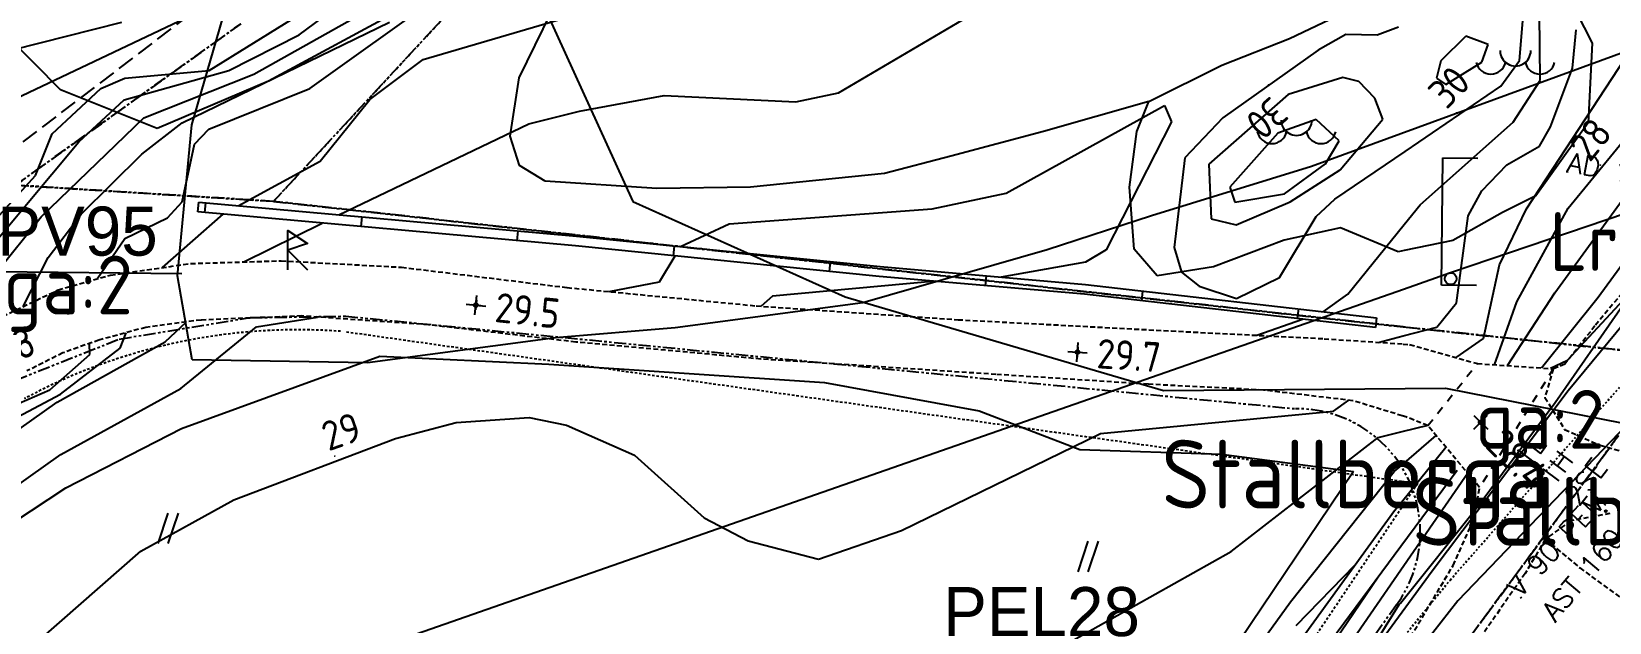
# Model space of a CAD drawing. Header units: metres. Extents: x 139929 to 142176, y 6401995 to 6404420.
# Drawn here: x 140581.7 to 140662.1, y 6402306.3 to 6402336.5 of the extents above; entities that cross this region are included whole.
import ezdxf
from ezdxf.enums import TextEntityAlignment as Align

# ---------------------------------------------------------------- set-up
doc = ezdxf.new("R2010")
doc.units = ezdxf.units.M
doc.header["$LTSCALE"] = 0.5
for name, pattern in [('DASHED', [0.75, 0.5, -0.25]), ('DASHED2', [0.375, 0.25, -0.125]), ('DGN Style 3', [2.464518, 1.76037, -0.704148]), ('HIDDEN2', [0.1875, 0.125, -0.0625]), ('PHANTOM', [2.5, 1.25, -0.25, 0.25, -0.25, 0.25, -0.25]), ('Underjord-Strand', [1.6, 0.8, -0.8])]:
    doc.linetypes.add(name, pattern=pattern)
doc.layers.get('0').update_dxf_attribs({"color": 1})
for name, color, linetype, lineweight in [('FAS_HAKPARENTES', 250, 'Continuous', 18), ('PRI_LED_LUFTLED_ELNÄT', 249, 'Continuous', 18), ('PRI_VATTEN_DIKE', 170, 'Continuous', 18), ('PRI_VÄG_BROFÄSTE', 51, 'Underjord-Strand', 25)]:
    doc.layers.add(name, color=color, linetype=linetype, lineweight=lineweight)
for name, color, linetype in [('M-BEF-DIKE', 4, 'Dike5'), ('M-BEF-EL', 4, 'ELLEDNING'), ('M-BEF-EL-LUFT', 4, 'ELLEDNING'), ('M-BEF-EL-TEXT', 1, 'Continuous'), ('M-BEF-FORNFYND', 4, 'Continuous'), ('M-BEF-MARKLINJE', 4, 'Continuous'), ('M-BEF-MUR', 4, 'Continuous'), ('M-BEF-NIVÅ', 4, 'Continuous'), ('M-BEF-NIVÅKURVA-PRIMÄR-0.5M', 12, 'Continuous'), ('M-BEF-NIVÅKURVA-PRIMÄR-1.0M', 12, 'Continuous'), ('M-BEF-STOLPAR', 4, 'Continuous'), ('M-BEF-TELE', 4, 'TELELEDNING'), ('M-BEF-TELE-INFO', 4, 'Continuous'), ('M-BEF-TELE-TEXT', 1, 'Continuous'), ('M-BEF-VA-S', 4, 'Continuous'), ('M-BEF-VA-TEXT', 1, 'Continuous'), ('M-BEF-VA-V', 4, 'HIDDEN2'), ('M-BEF-VÄGKANT', 1, 'DASHED'), ('M-GATUNAMN', 3, 'Continuous'), ('M-GR-FASTIGHETSGRÄNS', 3, 'PHANTOM'), ('M-GR-RÄTTIGHETSGRÄNS', 3, 'DASHED')]:
    doc.layers.add(name, color=color, linetype=linetype)
doc.styles.add('ISO', font='iso.shx', dxfattribs={"height": 2.5})
doc.styles.add('ROMANS', font='romans')
doc.styles.get("Standard").update_dxf_attribs({"font": 'simplex8.shx'})
doc.styles.add('Style-font38', font='font38.shx')
doc.linetypes.add('Dike5', pattern='A,1.5,["|",Standard,S=0.5,R=75,X=0,Y=0],1e-06,["|",Standard,S=0.5,R=105,X=0,Y=0],-0.75', length=2.250001)
doc.linetypes.add('ELLEDNING', pattern='A,3,-0.5,["E",Standard,S=0.5,R=0,X=0,Y=-0.25],-0.5', length=4)
doc.linetypes.add('TELELEDNING', pattern='A,3,-0.5,["T",Standard,S=0.5,R=0,X=0,Y=-0.25],-0.5', length=4)

# ---------------------------------------------------------------- blocks, each defined once
blk = doc.blocks.new('osynlig cirkel')
blk.add_circle((0, 0), 0.005)
blk = doc.blocks.new('OSYNLIG')
blk.add_blockref('osynlig cirkel', (0, 0))
blk = doc.blocks.new('PRI_P_FORNL')
blk.add_polyline3d([(-0.166667, -0.5, 0), (-0.166667, 1.5, 0), (0.833333, 0.833334, 0), (-0.166667, 0.5, 0), (0.833333, -0.5, 0)])
blk = doc.blocks.new('PRI_L_STAM')
blk.add_circle((0, 0), 0.3)
blk = doc.blocks.new('PRI_M_BERG')
for centre, radius, start, end in [((0, 0.867), 0.784, 179.99999, 0.00001), ((-1.252, 0.43), 0.765, 192.29023, 347.70977), ((1.252, 0.43), 0.765, 192.29023, 347.70977)]:
    blk.add_arc(centre, radius, start, end)
blk = doc.blocks.new('PRI_M_ÅKER')
for points in [[(0.259, 1.556, 0), (-0.259, 0, 0)], [(0.778, 1.556, 0), (0.259, 0, 0)]]:
    blk.add_polyline3d(points)
blk = doc.blocks.new('PRI_NIVÅ_HÖJDPUNKT_ISM')
at = {"color": 7}
for p, q in [((-0.25, 0), (0.25, 0)), ((0, 0.25), (0, -0.25))]:
    blk.add_line(p, q, dxfattribs=at)
blk = doc.blocks.new('PRI_V_POLLARE')
blk.add_circle((0, 0), 0.2)
blk = doc.blocks.new('SPWDEF')
at = {"color": 0, "linetype": 'Continuous'}
for p, q in [((-1, 0), (1, 0)), ((0, -1), (0, 1))]:
    blk.add_line(p, q, dxfattribs=at)
blk.add_circle((0, 0), 0.2)
blk = doc.blocks.new('PRI_NIVÅ_HÖJDPKT')
at = {"color": 0, "linetype": 'Continuous', "lineweight": -3}
blk.add_circle((183, 184), 0.0005, dxfattribs=at)

msp = doc.modelspace()

# ---------------------------------------------------------------- linework, layer by layer
at = {"layer": 'FAS_HAKPARENTES', "color": 1, "linetype": 'Continuous', "lineweight": -3}
for p, q in [((140653.576, 6402323.545), (140653.643, 6402330.045)), ((140653.643, 6402330.045), (140655.443, 6402330.026)), ((140655.376, 6402323.527), (140653.576, 6402323.545))]:
    msp.add_line(p, q, dxfattribs=at)
at = {"layer": 'FAS_HAKPARENTES', "lineweight": -3}
for p, q in [((140653.576, 6402323.545), (140653.643, 6402330.045)), ((140653.643, 6402330.045), (140655.443, 6402330.026)), ((140655.376, 6402323.527), (140653.576, 6402323.545))]:
    msp.add_line(p, q, dxfattribs=at)
at = {"layer": 'M-BEF-DIKE'}
for p, q in [((140659.358, 6402323.145), (140667.514, 6402334.396)), ((140669.036, 6402333.19), (140661.571, 6402322.905)), ((140656.952, 6402319.436), (140659.358, 6402323.145)), ((140661.571, 6402322.905), (140658.687, 6402319.314)), ((140651.539, 6402312.473), (140653.803, 6402315.28)), ((140654.38, 6402314.083), (140651.516, 6402310.217)), ((140643.465, 6402301.419), (140651.192, 6402312.043)), ((140651.192, 6402312.043), (140651.539, 6402312.473)), ((140651.192, 6402312.043), (140651.539, 6402312.473)), ((140651.516, 6402310.217), (140647.216, 6402304.414))]:
    msp.add_line(p, q, dxfattribs=at)
at = {"layer": 'M-BEF-EL', "flags": 128}
msp.add_lwpolyline([(140634.277, 6402282.538), (140633.936, 6402283.537), (140634.604, 6402283.251), (140636.782, 6402286.153), (140643.188, 6402295.437), (140647.64, 6402301.478), (140653.108, 6402308.96), (140660.051, 6402318.17), (140663.716, 6402322.601), (140665.935, 6402325.196), (140669.656, 6402329.092)], dxfattribs=at)
at = {"layer": 'M-BEF-EL-LUFT', "lineweight": -3}
for p, q in [((140654.1, 6402324.2), (140746.743, 6402355.662)), ((140651.651, 6402323.345), (140654.1, 6402324.2)), ((140547.044, 6402286.822), (140651.651, 6402323.345))]:
    msp.add_line(p, q, dxfattribs=at)
at = {"layer": 'M-BEF-MARKLINJE', "lineweight": -3, "ltscale": 0.8}
for p, q in [((140606.279, 6402341.107), (140612.324, 6402327.805)), ((140612.324, 6402327.805), (140623.162, 6402322.942)), ((140623.162, 6402322.942), (140639.402, 6402318.167)), ((140639.402, 6402318.167), (140653.791, 6402318.294)), ((140653.791, 6402318.294), (140666.722, 6402315.745))]:
    msp.add_line(p, q, dxfattribs=at)
at = {"layer": 'M-BEF-MARKLINJE'}
for p, q in [((140589.843, 6402331.728), (140591.779, 6402338.41)), ((140606.534, 6402334.125, 30.04), (140608.769, 6402338.681, 30.537)), ((140659.722, 6402338.919, 28.9), (140661.262, 6402335.881, 28.63)), ((140600.803, 6402337.751, 30.981), (140593.748, 6402333.944, 31.208)), ((140670.369, 6402338.154), (140646.957, 6402329.594)), ((140645.823, 6402336.131, 29.767), (140648.58, 6402337.433, 29.653)), ((140583.133, 6402333.51, 32.999), (140580.461, 6402336.215, 33.809)), ((140642.379, 6402334.77, 29.739), (140645.823, 6402336.131, 29.767)), ((140661.262, 6402335.881, 28.63), (140661.063, 6402331.825, 28.474)), ((140638.657, 6402332.907, 29.668), (140642.379, 6402334.77, 29.739)), ((140593.748, 6402333.944, 31.208), (140588.067, 6402331.536, 31.976)), ((140606.078, 6402331.145, 29.955), (140606.534, 6402334.125, 30.04)), ((140588.067, 6402331.536, 31.976), (140583.133, 6402333.51, 32.999)), ((140638.657, 6402332.907, 29.668), (140633.286, 6402331.375, 29.656)), ((140638.034, 6402331.386, 29.653), (140638.657, 6402332.907, 29.668)), ((140589.107, 6402324.013), (140589.843, 6402331.728)), ((140606.545, 6402329.645, 29.855), (140606.078, 6402331.145, 29.955)), ((140633.286, 6402331.375, 29.656), (140628.562, 6402330.129, 29.656)), ((140637.663, 6402328.545, 29.497), (140638.034, 6402331.386, 29.653)), ((140661.063, 6402331.825, 28.474), (140658.396, 6402328.105, 28.559)), ((140607.866, 6402328.856, 29.685), (140606.545, 6402329.645, 29.855)), ((140628.562, 6402330.129, 29.656), (140625.167, 6402329.238, 29.585)), ((140646.957, 6402329.594), (140638.783, 6402327.083)), ((140613.563, 6402328.476, 29.543), (140607.866, 6402328.856, 29.685)), ((140625.167, 6402329.238, 29.585), (140618.343, 6402328.549, 29.5)), ((140618.343, 6402328.549, 29.5), (140613.563, 6402328.476, 29.543)), ((140637.909, 6402325.37, 29.426), (140637.663, 6402328.545, 29.497)), ((140658.396, 6402328.105, 28.559), (140656.697, 6402327.249, 28.644)), ((140638.783, 6402327.083), (140633.465, 6402325.336)), ((140656.697, 6402327.249, 28.644), (140654.169, 6402325.819, 28.886)), ((140648.429, 6402326.468, 29.582), (140645.549, 6402325.845, 29.838)), ((140651.368, 6402325.245, 29.142), (140648.429, 6402326.468, 29.582)), ((140645.549, 6402325.845, 29.838), (140641.945, 6402324.484, 29.881)), ((140654.169, 6402325.819, 28.886), (140651.671, 6402325.307, 29.114)), ((140633.465, 6402325.336), (140624.068, 6402322.64)), ((140639.08, 6402324.022, 29.653), (140637.909, 6402325.37, 29.426)), ((140651.671, 6402325.307, 29.114), (140651.368, 6402325.245, 29.142)), ((140589.852, 6402319.73), (140589.107, 6402324.013)), ((140641.945, 6402324.484, 29.881), (140639.08, 6402324.022, 29.653)), ((140624.068, 6402322.64), (140614.488, 6402321.37)), ((140608.379, 6402320.856), (140598.798, 6402319.586)), ((140614.488, 6402321.37), (140608.379, 6402320.856)), ((140589.317, 6402316.236, 29.412), (140599.433, 6402319.917, 29.531)), ((140599.433, 6402319.917, 29.531), (140608.051, 6402319.517, 29.395)), ((140598.798, 6402319.586), (140589.852, 6402319.73)), ((140608.051, 6402319.517, 29.395), (140622.113, 6402318.568, 29.537)), ((140622.113, 6402318.568, 29.537), (140629.996, 6402317.127, 29.446)), ((140629.996, 6402317.127, 29.446), (140635.129, 6402315.153, 29.179)), ((140583.417, 6402313.195, 29.486), (140589.317, 6402316.236, 29.412)), ((140635.129, 6402315.153, 29.179), (140642.359, 6402314.916, 28.934)), ((140642.359, 6402314.916, 28.934), (140649.09, 6402314.038, 28.514)), ((140649.09, 6402314.038, 28.514), (140641.887, 6402303.336, 28.167)), ((140576.207, 6402308.456, 29.645), (140583.417, 6402313.195, 29.486))]:
    msp.add_line(p, q, dxfattribs=at)
at = {"layer": 'M-BEF-MARKLINJE', "lineweight": -3}
for p, q in [((140606.534, 6402334.125), (140608.769, 6402338.681)), ((140659.722, 6402338.919), (140661.262, 6402335.881)), ((140600.803, 6402337.751), (140593.748, 6402333.944)), ((140645.823, 6402336.131), (140648.58, 6402337.433)), ((140583.133, 6402333.51), (140580.461, 6402336.215)), ((140642.379, 6402334.77), (140645.823, 6402336.131)), ((140661.262, 6402335.881), (140661.063, 6402331.825)), ((140638.657, 6402332.907), (140642.379, 6402334.77)), ((140593.748, 6402333.944), (140588.067, 6402331.536)), ((140606.078, 6402331.145), (140606.534, 6402334.125)), ((140588.067, 6402331.536), (140583.133, 6402333.51)), ((140638.657, 6402332.907), (140633.286, 6402331.375)), ((140638.034, 6402331.386), (140638.657, 6402332.907)), ((140606.545, 6402329.645), (140606.078, 6402331.145)), ((140633.286, 6402331.375), (140628.562, 6402330.129)), ((140637.663, 6402328.545), (140638.034, 6402331.386)), ((140661.063, 6402331.825), (140658.396, 6402328.105)), ((140607.866, 6402328.856), (140606.545, 6402329.645)), ((140628.562, 6402330.129), (140625.167, 6402329.238)), ((140613.563, 6402328.476), (140607.866, 6402328.856)), ((140625.167, 6402329.238), (140618.343, 6402328.549)), ((140618.343, 6402328.549), (140613.563, 6402328.476)), ((140637.909, 6402325.37), (140637.663, 6402328.545)), ((140658.396, 6402328.105), (140656.697, 6402327.249)), ((140656.697, 6402327.249), (140654.169, 6402325.819)), ((140648.429, 6402326.468), (140645.549, 6402325.845)), ((140651.368, 6402325.245), (140648.429, 6402326.468)), ((140645.549, 6402325.845), (140641.945, 6402324.484)), ((140654.169, 6402325.819), (140651.671, 6402325.307)), ((140639.08, 6402324.022), (140637.909, 6402325.37)), ((140651.671, 6402325.307), (140651.368, 6402325.245)), ((140641.945, 6402324.484), (140639.08, 6402324.022)), ((140589.317, 6402316.236), (140599.433, 6402319.917)), ((140599.433, 6402319.917), (140608.051, 6402319.517)), ((140608.051, 6402319.517), (140622.113, 6402318.568)), ((140622.113, 6402318.568), (140629.996, 6402317.127)), ((140629.996, 6402317.127), (140635.129, 6402315.153)), ((140583.417, 6402313.195), (140589.317, 6402316.236)), ((140635.129, 6402315.153), (140642.359, 6402314.916)), ((140642.359, 6402314.916), (140649.09, 6402314.038)), ((140649.09, 6402314.038), (140641.887, 6402303.336)), ((140576.207, 6402308.456), (140583.417, 6402313.195))]:
    msp.add_line(p, q, dxfattribs=at)
at = {"layer": 'M-BEF-MUR'}
for p, q in [((140590.15, 6402327.275), (140590.195, 6402327.773)), ((140609.408, 6402325.542), (140590.15, 6402327.275)), ((140590.195, 6402327.773), (140609.455, 6402326.04)), ((140590.504, 6402327.243), (140590.548, 6402327.741)), ((140598.471, 6402326.527), (140598.517, 6402327.024)), ((140606.44, 6402325.81), (140606.485, 6402326.307)), ((140624.9, 6402323.989), (140609.408, 6402325.542)), ((140609.455, 6402326.04), (140624.946, 6402324.486)), ((140614.403, 6402325.042), (140614.452, 6402325.538)), ((140622.363, 6402324.243), (140622.413, 6402324.74)), ((140635.374, 6402323.082), (140624.9, 6402323.989)), ((140624.946, 6402324.486), (140635.424, 6402323.58)), ((140630.33, 6402323.519), (140630.373, 6402324.017)), ((140650.214, 6402321.379), (140635.374, 6402323.082)), ((140635.424, 6402323.58), (140650.271, 6402321.875)), ((140638.292, 6402322.747), (140638.349, 6402323.244)), ((140646.24, 6402321.834), (140646.297, 6402322.331)), ((140650.271, 6402321.875), (140650.214, 6402321.379))]:
    msp.add_line(p, q, dxfattribs=at)
at = {"layer": 'M-BEF-MUR', "lineweight": -3}
for p, q in [((140590.15, 6402327.275), (140590.195, 6402327.773)), ((140609.408, 6402325.542), (140590.15, 6402327.275)), ((140590.195, 6402327.773), (140609.455, 6402326.04)), ((140590.504, 6402327.243), (140590.548, 6402327.741)), ((140598.471, 6402326.527), (140598.517, 6402327.024)), ((140606.44, 6402325.81), (140606.485, 6402326.307)), ((140624.9, 6402323.989), (140609.408, 6402325.542)), ((140609.455, 6402326.04), (140624.946, 6402324.486)), ((140614.403, 6402325.042), (140614.452, 6402325.538)), ((140622.363, 6402324.243), (140622.413, 6402324.74)), ((140635.374, 6402323.082), (140624.9, 6402323.989)), ((140624.946, 6402324.486), (140635.424, 6402323.58)), ((140630.33, 6402323.519), (140630.373, 6402324.017)), ((140650.214, 6402321.379), (140635.374, 6402323.082)), ((140635.424, 6402323.58), (140650.271, 6402321.875)), ((140638.292, 6402322.747), (140638.349, 6402323.244)), ((140646.24, 6402321.834), (140646.297, 6402322.331)), ((140650.271, 6402321.875), (140650.214, 6402321.379))]:
    msp.add_line(p, q, dxfattribs=at)
at = {"layer": 'M-BEF-NIVÅKURVA-PRIMÄR-0.5M', "linetype": 'Continuous', "lineweight": -3}
for p, q in [((140578.625, 6402332.016, 33.5), (140593.758, 6402339.195, 33.5)), ((140595.316, 6402336.319, 32.5), (140598.614, 6402338.763, 32.5)), ((140657.911, 6402327.433, 28.5), (140665.171, 6402338.51, 28.5)), ((140601.636, 6402335.05, 30.5), (140611.501, 6402337.949, 30.5)), ((140589.351, 6402331.821, 31.5), (140599.914, 6402336.965, 31.5)), ((140658.613, 6402333.977, 29.5), (140658.576, 6402337.399, 29.5)), ((140591.719, 6402334.497, 32.5), (140595.316, 6402336.319, 32.5)), ((140654.83, 6402336.239, 30.5), (140653.542, 6402334.983, 30.5)), ((140655.961, 6402335.821, 30.5), (140654.83, 6402336.239, 30.5)), ((140655.647, 6402334.913, 30.5), (140655.961, 6402335.821, 30.5)), ((140586.389, 6402332.991, 32.5), (140591.719, 6402334.497, 32.5)), ((140598.919, 6402333.012, 30.5), (140601.636, 6402335.05, 30.5)), ((140653.542, 6402334.983, 30.5), (140653.335, 6402334.105, 30.5)), ((140653.798, 6402333.771, 30.5), (140655.647, 6402334.913, 30.5)), ((140648.556, 6402334.139, 30.5), (140645.762, 6402333.262, 30.5)), ((140649.361, 6402333.926, 30.5), (140648.556, 6402334.139, 30.5)), ((140650.185, 6402333.074, 30.5), (140649.361, 6402333.926, 30.5)), ((140653.335, 6402334.105, 30.5), (140653.798, 6402333.771, 30.5)), ((140657.244, 6402331.861, 29.5), (140658.613, 6402333.977, 29.5)), ((140584.079, 6402330.859, 32.5), (140586.389, 6402332.991, 32.5)), ((140596.387, 6402329.862, 30.5), (140598.919, 6402333.012, 30.5)), ((140631.377, 6402328.235, 29.5), (140639.452, 6402332.716, 29.5)), ((140639.452, 6402332.716, 29.5), (140639.817, 6402331.877, 29.5)), ((140645.762, 6402333.262, 30.5), (140641.722, 6402329.721, 30.5)), ((140650.587, 6402332.005, 30.5), (140650.185, 6402333.074, 30.5)), ((140648.411, 6402329.42, 30.5), (140650.587, 6402332.005, 30.5)), ((140587.287, 6402330.228, 31.5), (140589.351, 6402331.821, 31.5)), ((140639.817, 6402331.877, 29.5), (140636.478, 6402325.342, 29.5)), ((140652.498, 6402327.641, 29.5), (140657.244, 6402331.861, 29.5)), ((140577.495, 6402322.985, 32.5), (140584.079, 6402330.859, 32.5)), ((140584.188, 6402327.165, 31.5), (140587.287, 6402330.228, 31.5)), ((140592.193, 6402327.593, 30.5), (140596.387, 6402329.862, 30.5)), ((140641.722, 6402329.721, 30.5), (140641.831, 6402326.927, 30.5)), ((140645.868, 6402327.796, 30.5), (140648.411, 6402329.42, 30.5)), ((140627.607, 6402327.441, 29.5), (140631.377, 6402328.235, 29.5)), ((140582.504, 6402324.948, 31.5), (140584.188, 6402327.165, 31.5)), ((140588.34, 6402324.438, 30.5), (140591.428, 6402327.16, 30.5)), ((140617.252, 6402326.669, 29.5), (140627.607, 6402327.441, 29.5)), ((140643.103, 6402326.623, 30.5), (140645.868, 6402327.796, 30.5)), ((140651.685, 6402326.638, 29.5), (140652.498, 6402327.641, 29.5)), ((140656.548, 6402324.571, 28.5), (140657.911, 6402327.433, 28.5)), ((140614.762, 6402325.507, 29.5), (140617.252, 6402326.669, 29.5)), ((140641.831, 6402326.927, 30.5), (140643.103, 6402326.623, 30.5)), ((140648.799, 6402323.077, 29.5), (140651.685, 6402326.638, 29.5)), ((140581.238, 6402322.455, 31.5), (140582.504, 6402324.948, 31.5)), ((140613.697, 6402323.711, 29.5), (140614.495, 6402325.032, 29.5)), ((140635.429, 6402324.71, 29.5), (140631.116, 6402323.952, 29.5)), ((140636.478, 6402325.342, 29.5), (140635.429, 6402324.71, 29.5)), ((140655.725, 6402320.814, 28.5), (140656.548, 6402324.571, 28.5)), ((140611.128, 6402323.212, 29.5), (140613.697, 6402323.711, 29.5)), ((140627.77, 6402323.74, 29.5), (140619.464, 6402322.98, 29.5)), ((140647.542, 6402322.188, 29.5), (140648.799, 6402323.077, 29.5)), ((140619.464, 6402322.98, 29.5), (140618.875, 6402322.469, 29.5)), ((140593.127, 6402321.412, 29.5), (140596.251, 6402321.913, 29.5)), ((140644.155, 6402320.986, 29.5), (140646.486, 6402321.807, 29.5)), ((140586.184, 6402320.334, 30.5), (140586.484, 6402321.116, 30.5)), ((140589.27, 6402318.269, 29.5), (140593.127, 6402321.412, 29.5)), ((140654.338, 6402319.847, 28.5), (140655.725, 6402320.814, 28.5)), ((140583.14, 6402317.98, 30.5), (140586.184, 6402320.334, 30.5)), ((140583.147, 6402314.908, 29.5), (140589.27, 6402318.269, 29.5)), ((140576.253, 6402314.364, 30.5), (140583.14, 6402317.98, 30.5)), ((140650.356, 6402315.767, 28.5), (140651.576, 6402316.073, 28.5)), ((140651.576, 6402316.073, 28.5), (140652.906, 6402316.406, 28.5)), ((140642.857, 6402309.948, 28.5), (140650.356, 6402315.767, 28.5)), ((140579.741, 6402312.474, 29.5), (140583.147, 6402314.908, 29.5)), ((140631.544, 6402303.61, 28.5), (140642.857, 6402309.948, 28.5)), ((140650.352, 6402308.645, 27.5), (140642.898, 6402297.675, 27.5)), ((140646.176, 6402306.186, 27.5), (140649.178, 6402309.274, 27.5))]:
    msp.add_line(p, q, dxfattribs=at)
at = {"layer": 'M-BEF-NIVÅKURVA-PRIMÄR-1.0M', "linetype": 'Continuous', "lineweight": -3}
for p, q in [((140595.857, 6402333.573, 31), (140609.866, 6402343.596, 31)), ((140590.719, 6402334.5, 33), (140599.463, 6402339.922, 33)), ((140592.994, 6402334.299, 32), (140598.879, 6402337.605, 32)), ((140622.832, 6402333.351, 30), (140631.22, 6402338.302, 30)), ((140657.569, 6402335.01, 30), (140657.792, 6402337.844, 30)), ((140580.695, 6402335.549, 34), (140586.271, 6402336.953, 34)), ((140648.701, 6402336.322, 30), (140647.295, 6402335.537, 30)), ((140650.293, 6402336.299, 30), (140648.701, 6402336.322, 30)), ((140651.39, 6402336.709, 30), (140650.293, 6402336.299, 30)), ((140660.264, 6402334.621, 29), (140660.457, 6402336.573, 29)), ((140647.295, 6402335.537, 30), (140642.43, 6402332.083, 30)), ((140586.426, 6402334.096, 33), (140590.719, 6402334.5, 33)), ((140656.617, 6402333.695, 30), (140657.569, 6402335.01, 30)), ((140659.141, 6402331.627, 29), (140660.264, 6402334.621, 29)), ((140582.705, 6402331.262, 33), (140585.199, 6402333.581, 33)), ((140585.199, 6402333.581, 33), (140586.426, 6402334.096, 33)), ((140587.396, 6402332.073, 32), (140592.994, 6402334.299, 32)), ((140590.699, 6402331.497, 31), (140595.857, 6402333.573, 31)), ((140651.723, 6402330.362, 30), (140656.617, 6402333.695, 30)), ((140660.045, 6402327.469, 28), (140665.404, 6402334.032, 28)), ((140609.604, 6402332.422, 30), (140613.936, 6402333.226, 30)), ((140613.936, 6402333.226, 30), (140620.649, 6402332.894, 30)), ((140620.649, 6402332.894, 30), (140622.832, 6402333.351, 30)), ((140582.159, 6402327.03, 32), (140587.396, 6402332.073, 32)), ((140607.02, 6402331.776, 30), (140609.604, 6402332.422, 30)), ((140642.43, 6402332.083, 30), (140640.486, 6402330.035, 30)), ((140647.191, 6402331.989, 31), (140645.238, 6402331.3, 31)), ((140648.359, 6402330.911, 31), (140647.191, 6402331.989, 31)), ((140581.854, 6402329.135, 33), (140582.705, 6402331.262, 33)), ((140589.968, 6402330.731, 31), (140590.699, 6402331.497, 31)), ((140597.34, 6402327.13, 30), (140607.02, 6402331.776, 30)), ((140645.238, 6402331.3, 31), (140642.782, 6402328.55, 31)), ((140658.584, 6402330.641, 29), (140659.141, 6402331.627, 29)), ((140589.335, 6402327.801, 31), (140589.968, 6402330.731, 31)), ((140647.672, 6402329.736, 31), (140648.359, 6402330.911, 31)), ((140648.144, 6402327.925, 30), (140651.723, 6402330.362, 30)), ((140656.914, 6402329.688, 29), (140658.584, 6402330.641, 29)), ((140640.486, 6402330.035, 30), (140639.941, 6402325.468, 30)), ((140645.577, 6402328.197, 31), (140647.672, 6402329.736, 31)), ((140655.641, 6402328.352, 29), (140656.914, 6402329.688, 29)), ((140577.611, 6402324.449, 33), (140581.854, 6402329.135, 33)), ((140642.782, 6402328.55, 31), (140643.047, 6402327.772, 31)), ((140643.047, 6402327.772, 31), (140645.577, 6402328.197, 31)), ((140647.196, 6402327.044, 30), (140648.144, 6402327.925, 30)), ((140654.945, 6402327.08, 29), (140655.641, 6402328.352, 29)), ((140588.591, 6402326.976, 31), (140589.335, 6402327.801, 31)), ((140654.35, 6402322.649, 29), (140654.945, 6402327.08, 29)), ((140657.422, 6402322.686, 28), (140660.045, 6402327.469, 28)), ((140578.405, 6402322.394, 32), (140582.159, 6402327.03, 32)), ((140586.427, 6402325.921, 31), (140588.591, 6402326.976, 31)), ((140592.485, 6402324.728, 30), (140596.493, 6402326.704, 30)), ((140645.324, 6402323.937, 30), (140647.196, 6402327.044, 30)), ((140585.015, 6402323.862, 31), (140586.427, 6402325.921, 31)), ((140639.941, 6402325.468, 30), (140640.322, 6402324.205, 30)), ((140640.322, 6402324.205, 30), (140641.225, 6402323.484, 30)), ((140643.121, 6402322.855, 30), (140645.324, 6402323.937, 30)), ((140664.039, 6402324.06, 28), (140659.979, 6402319.677, 28)), ((140641.225, 6402323.484, 30), (140643.121, 6402322.855, 30)), ((140653.349, 6402321.407, 29), (140654.35, 6402322.649, 29)), ((140656.281, 6402319.484, 28), (140657.422, 6402322.686, 28)), ((140588.47, 6402320.649, 30), (140589.541, 6402321.661, 30)), ((140582.974, 6402317.565, 30), (140588.47, 6402320.649, 30)), ((140650.354, 6402320.625, 29), (140651.627, 6402320.957, 29)), ((140651.627, 6402320.957, 29), (140653.349, 6402321.407, 29)), ((140582.593, 6402318.203, 31), (140584.629, 6402320.013, 31)), ((140584.629, 6402320.013, 31), (140584.619, 6402320.57, 31)), ((140659.979, 6402319.677, 28), (140659.147, 6402319.282, 28)), ((140573.007, 6402314.028, 31), (140582.593, 6402318.203, 31)), ((140574.549, 6402311.61, 30), (140582.974, 6402317.565, 30)), ((140648.07, 6402317.113, 29), (140648.863, 6402317.669, 29)), ((140603.314, 6402316.542, 29), (140607.051, 6402316.791, 29)), ((140607.051, 6402316.791, 29), (140608.956, 6402316.399, 29)), ((140636.185, 6402315.977, 29), (140648.07, 6402317.113, 29)), ((140600.22, 6402315.722, 29), (140603.314, 6402316.542, 29)), ((140608.956, 6402316.399, 29), (140612.41, 6402314.872, 29)), ((140626.03, 6402311.027, 29), (140636.185, 6402315.977, 29)), ((140651.559, 6402314.366, 28), (140653.313, 6402315.865, 28)), ((140591.985, 6402312.589, 29), (140600.22, 6402315.722, 29)), ((140612.41, 6402314.872, 29), (140615.975, 6402311.678, 29)), ((140651.162, 6402314.028, 28), (140651.559, 6402314.366, 28)), ((140645.873, 6402307.383, 28), (140651.162, 6402314.028, 28)), ((140654.923, 6402313.945, 28), (140651.504, 6402308.995, 28)), ((140587.239, 6402309.978, 29), (140591.985, 6402312.589, 29)), ((140615.975, 6402311.678, 29), (140618.214, 6402310.496, 29)), ((140621.803, 6402309.569, 29), (140626.03, 6402311.027, 29)), ((140618.214, 6402310.496, 29), (140621.803, 6402309.569, 29)), ((140580.913, 6402304.44, 29), (140587.239, 6402309.978, 29)), ((140651.504, 6402308.995, 28), (140647.006, 6402302.484, 28)), ((140641.01, 6402300.642, 28), (140645.873, 6402307.383, 28))]:
    msp.add_line(p, q, dxfattribs=at)
at = {"layer": 'M-BEF-TELE', "linetype": 'Continuous'}
for p, q in [((140659.383, 6402317.558), (140662.834, 6402322.53)), ((140655.354, 6402312.153), (140659.383, 6402317.558)), ((140651.486, 6402307.318), (140655.354, 6402312.153)), ((140648.582, 6402302.713), (140651.429, 6402307.245)), ((140651.429, 6402307.245), (140651.486, 6402307.318))]:
    msp.add_line(p, q, dxfattribs=at)
at = {"layer": 'M-BEF-TELE-INFO', "linetype": 'DGN Style 3'}
msp.add_line((140574.379, 6402325.619), (140652.269, 6402385.095), dxfattribs=at)
at = {"layer": 'M-BEF-TELE-TEXT', "linetype": 'Continuous'}
msp.add_line((140589.322, 6402324.121), (140575.757, 6402324.26), dxfattribs=at)
at = {"layer": 'M-BEF-VA-S'}
for points in [[(140672.184, 6402323.786, 0), (140671.729, 6402323.138, 0), (140668.377, 6402321.976, 0), (140654.421, 6402307.435, 0), (140651.448, 6402303.624, 0), (140650.092, 6402301.886, 0), (140647.219, 6402297.709, 0), (140640.334, 6402288.592, 0), (140635.471, 6402281.447, 0), (140627.317, 6402269.383, 0), (140627.024, 6402269.321, 0), (140621.009, 6402273.416, 0), (140612.908, 6402279.228, 0), (140585.474, 6402297.789, 0), (140572.635, 6402306.136, 0)], [(140659.367, 6402306.338, 0), (140659.432, 6402306.414, 0)]]:
    msp.add_polyline3d(points, dxfattribs=at)
at = {"layer": 'M-BEF-VA-TEXT'}
for points in [[(140659.938, 6402329.345, 0), (140660.036, 6402329.327, 0)], [(140657.611, 6402307.569, 0), (140657.679, 6402307.643, 0)], [(140659.367, 6402306.338, 0), (140659.432, 6402306.414, 0)]]:
    msp.add_polyline3d(points, dxfattribs=at)
at = {"layer": 'M-BEF-VA-V'}
msp.add_polyline3d([(140626.85, 6402271.456, 0), (140634.792, 6402282.978, 0), (140641.596, 6402292.423, 0), (140648.21, 6402301.388, 0), (140651.466, 6402305.372, 0), (140654.024, 6402308.5, 0), (140672.227, 6402329.215, 0), (140673.751, 6402330.601, 0), (140704.762, 6402365.886, 0), (140719.812, 6402385.776, 0), (140731.749, 6402401.079, 0), (140745.841, 6402426.178, 0), (140746.326, 6402427.04, 0), (140758.698, 6402449.03, 0), (140771.155, 6402469.343, 0), (140771.632, 6402480.661, 0), (140772.009, 6402495.506, 0), (140774.936, 6402544.847, 0), (140775.864, 6402560.322, 0), (140780.7, 6402567.968, 0)], dxfattribs=at)
at = {"layer": 'M-BEF-VÄGKANT'}
for p, q in [((140589.777, 6402324.647), (140594.392, 6402324.786)), ((140594.392, 6402324.786), (140600.537, 6402324.457)), ((140583.019, 6402323.3), (140585.692, 6402324.053)), ((140585.692, 6402324.053), (140589.777, 6402324.647)), ((140600.537, 6402324.457), (140608.978, 6402323.421)), ((140580.194, 6402321.959), (140583.019, 6402323.3)), ((140608.978, 6402323.421), (140618.625, 6402322.486)), ((140618.625, 6402322.486), (140628.921, 6402321.78)), ((140590.307, 6402321.764), (140587.486, 6402321.387)), ((140595.443, 6402321.97), (140590.307, 6402321.764)), ((140601.914, 6402321.519), (140595.443, 6402321.97)), ((140609.426, 6402320.64), (140601.914, 6402321.519)), ((140628.921, 6402321.78), (140639.793, 6402321.206)), ((140585.101, 6402320.741), (140583.251, 6402320.084)), ((140587.486, 6402321.387), (140585.101, 6402320.741)), ((140618.858, 6402319.773), (140609.426, 6402320.64)), ((140639.793, 6402321.206), (140647.594, 6402320.812)), ((140647.594, 6402320.812), (140651.622, 6402320.539)), ((140583.251, 6402320.084), (140581.422, 6402319.163)), ((140651.622, 6402320.539), (140651.959, 6402320.516)), ((140651.959, 6402320.516), (140655.411, 6402319.545)), ((140630.854, 6402318.988), (140618.858, 6402319.773)), ((140655.411, 6402319.545), (140659.286, 6402319.272)), ((140659.286, 6402319.272), (140658.852, 6402317.811)), ((140638.627, 6402318.485), (140630.854, 6402318.988)), ((140644.497, 6402318.189), (140638.627, 6402318.485)), ((140649.059, 6402317.646), (140644.497, 6402318.189)), ((140651.585, 6402316.879), (140649.059, 6402317.646)), ((140658.852, 6402317.811), (140659.864, 6402316.186)), ((140651.77, 6402316.823), (140651.585, 6402316.879)), ((140652.884, 6402316.377), (140651.77, 6402316.823)), ((140655.526, 6402313.225), (140652.884, 6402316.377)), ((140659.864, 6402316.186), (140661.675, 6402315.377)), ((140661.675, 6402315.377), (140664.852, 6402314.495)), ((140655.409, 6402312.552), (140655.526, 6402313.225)), ((140655.215, 6402311.543), (140655.409, 6402312.552)), ((140662.171, 6402311.894), (140660.18, 6402311.521)), ((140654.181, 6402309.244), (140655.215, 6402311.543)), ((140660.18, 6402311.521), (140658.879, 6402310.585)), ((140658.879, 6402310.585), (140657.847, 6402308.832)), ((140652.013, 6402305.615), (140654.181, 6402309.244)), ((140657.847, 6402308.832), (140654.935, 6402304.663))]:
    msp.add_line(p, q, dxfattribs=at)
at = {"layer": 'M-BEF-VÄGKANT', "lineweight": -3}
for p, q in [((140589.777, 6402324.647), (140594.392, 6402324.786)), ((140594.392, 6402324.786), (140600.537, 6402324.457)), ((140664.705, 6402325.446), (140661.407, 6402321.462)), ((140583.019, 6402323.3), (140585.692, 6402324.053)), ((140585.692, 6402324.053), (140589.777, 6402324.647)), ((140600.537, 6402324.457), (140608.978, 6402323.421)), ((140580.194, 6402321.959), (140583.019, 6402323.3)), ((140608.978, 6402323.421), (140618.625, 6402322.486)), ((140618.625, 6402322.486), (140628.921, 6402321.78)), ((140590.307, 6402321.764), (140587.486, 6402321.387)), ((140595.443, 6402321.97), (140590.307, 6402321.764)), ((140601.914, 6402321.519), (140595.443, 6402321.97)), ((140609.426, 6402320.64), (140601.914, 6402321.519)), ((140628.921, 6402321.78), (140639.793, 6402321.206)), ((140661.407, 6402321.462), (140659.875, 6402319.511)), ((140585.101, 6402320.741), (140583.251, 6402320.084)), ((140587.486, 6402321.387), (140585.101, 6402320.741)), ((140618.858, 6402319.773), (140609.426, 6402320.64)), ((140639.793, 6402321.206), (140647.594, 6402320.812)), ((140647.594, 6402320.812), (140651.622, 6402320.539)), ((140583.251, 6402320.084), (140581.422, 6402319.163)), ((140651.622, 6402320.539), (140651.959, 6402320.516)), ((140651.959, 6402320.516), (140655.411, 6402319.545)), ((140630.854, 6402318.988), (140618.858, 6402319.773)), ((140655.411, 6402319.545), (140659.286, 6402319.272)), ((140659.875, 6402319.511), (140659.286, 6402319.272)), ((140638.627, 6402318.485), (140630.854, 6402318.988)), ((140644.497, 6402318.189), (140638.627, 6402318.485)), ((140649.059, 6402317.646), (140644.497, 6402318.189)), ((140651.585, 6402316.879), (140649.059, 6402317.646)), ((140651.77, 6402316.823), (140651.585, 6402316.879)), ((140652.884, 6402316.377), (140651.77, 6402316.823)), ((140655.526, 6402313.225), (140652.884, 6402316.377)), ((140655.409, 6402312.552), (140655.526, 6402313.225)), ((140655.215, 6402311.543), (140655.409, 6402312.552)), ((140654.181, 6402309.244), (140655.215, 6402311.543)), ((140658.879, 6402310.585), (140657.847, 6402308.832)), ((140658.879, 6402310.585), (140660.637, 6402309.121)), ((140652.013, 6402305.615), (140654.181, 6402309.244)), ((140657.847, 6402308.832), (140654.935, 6402304.663)), ((140660.637, 6402309.121), (140663.587, 6402306.966))]:
    msp.add_line(p, q, dxfattribs=at)
at = {"layer": 'M-GR-FASTIGHETSGRÄNS'}
for p, q in [((140594.003, 6402327.817), (140623.697, 6402359.884)), ((140580.841, 6402328.643), (140592.336, 6402336.875)), ((140592.336, 6402336.875), (140580.841, 6402328.643)), ((140580.841, 6402328.643), (140592.336, 6402336.875)), ((140594.003, 6402327.817), (140580.841, 6402328.643)), ((140580.841, 6402328.643), (140594.003, 6402327.817)), ((140594.003, 6402327.817), (140580.841, 6402328.643)), ((140594.003, 6402327.817), (140580.841, 6402328.643)), ((140594.003, 6402327.817), (140651.631, 6402321.41)), ((140651.631, 6402321.41), (140594.003, 6402327.817)), ((140594.003, 6402327.817), (140651.631, 6402321.41)), ((140586.138, 6402320.793), (140592.807, 6402321.888)), ((140592.807, 6402321.888), (140597.689, 6402321.957)), ((140597.689, 6402321.957), (140646.143, 6402317.236)), ((140580.84, 6402318.693), (140586.138, 6402320.793)), ((140651.631, 6402321.41), (140699.072, 6402316.366)), ((140674.85, 6402318.941), (140651.631, 6402321.41)), ((140651.631, 6402321.41), (140699.072, 6402316.366)), ((140647.686, 6402295.626), (140662.615, 6402315.872)), ((140662.615, 6402315.872), (140647.686, 6402295.626)), ((140662.615, 6402315.872), (140651.418, 6402300.687)), ((140651.285, 6402307.23), (140619.259, 6402262.002))]:
    msp.add_line(p, q, dxfattribs=at)
msp.add_arc((140646.211, 6402310.947), 6.29, 323.77812, 90.61195, dxfattribs=at)
at = {"layer": 'M-GR-RÄTTIGHETSGRÄNS', "color": 1, "linetype": 'DASHED2', "lineweight": -3}
for p, q in [((140594.003, 6402327.817), (140623.697, 6402359.884)), ((140597.725, 6402321.163), (140651.55, 6402313.539)), ((140652.37, 6402313.423), (140651.536, 6402312.18)), ((140651.55, 6402313.539), (140652.37, 6402313.423)), ((140618.647, 6402263.132), (140651.536, 6402312.18))]:
    msp.add_line(p, q, dxfattribs=at)
msp.add_arc((140595.252, 6402291.783), 29.486, 85.77886, 118.27235, dxfattribs=at)
at = {"layer": 'PRI_LED_LUFTLED_ELNÄT', "lineweight": -3}
for p, q in [((140654.1, 6402324.2), (140740.438, 6402353.521)), ((140651.651, 6402323.345), (140654.1, 6402324.2)), ((140547.044, 6402286.822), (140651.651, 6402323.345))]:
    msp.add_line(p, q, dxfattribs=at)
at = {"layer": 'PRI_VATTEN_DIKE', "color": 1, "linetype": 'Continuous', "lineweight": -3}
for p, q in [((140659.358, 6402323.145), (140667.514, 6402334.396)), ((140669.036, 6402333.19), (140661.571, 6402322.905)), ((140656.952, 6402319.436), (140659.358, 6402323.145)), ((140661.571, 6402322.905), (140658.687, 6402319.314)), ((140651.539, 6402312.473), (140653.803, 6402315.28)), ((140654.38, 6402314.083), (140651.516, 6402310.217)), ((140643.465, 6402301.419), (140651.192, 6402312.043)), ((140651.192, 6402312.043), (140651.539, 6402312.473)), ((140651.192, 6402312.043), (140651.539, 6402312.473)), ((140651.516, 6402310.217), (140647.216, 6402304.414))]:
    msp.add_line(p, q, dxfattribs=at)
at = {"layer": 'PRI_VÄG_BROFÄSTE', "color": 1, "linetype": 'Underjord-Strand', "lineweight": -3}
for p, q in [((140652.884, 6402316.377), (140655.411, 6402319.545)), ((140659.286, 6402319.272), (140655.526, 6402313.225))]:
    msp.add_line(p, q, dxfattribs=at)
at = {"layer": 'PRI_VÄG_BROFÄSTE', "lineweight": -3}
for p, q in [((140652.884, 6402316.377), (140655.411, 6402319.545)), ((140659.286, 6402319.272), (140655.526, 6402313.225))]:
    msp.add_line(p, q, dxfattribs=at)

# ---------------------------------------------------------------- block references
at = {"layer": 'M-BEF-FORNFYND', "lineweight": -3}
msp.add_blockref('PRI_P_FORNL', (140594.906, 6402324.832), dxfattribs=at)
at = {"layer": 'M-BEF-FORNFYND'}
msp.add_blockref('PRI_P_FORNL', (140594.906, 6402324.832), dxfattribs=at)
at = {"layer": 'M-BEF-MARKLINJE'}
for name, p in [('PRI_M_BERG', (140657.356, 6402334.64, 30.458)), ('PRI_M_BERG', (140657.356, 6402334.64, 30.458)), ('PRI_M_BERG', (140646.187, 6402331.1, 31.126)), ('PRI_M_BERG', (140646.187, 6402331.1, 31.126)), ('PRI_M_ÅKER', (140588.359, 6402310.354, 29.133)), ('PRI_M_ÅKER', (140588.359, 6402310.354, 29.133)), ('PRI_M_ÅKER', (140635.29, 6402308.92, 28.769)), ('PRI_M_ÅKER', (140635.29, 6402308.92, 28.769))]:
    msp.add_blockref(name, p, dxfattribs=at)
at = {"layer": 'M-BEF-NIVÅ', "xscale": 0.5, "yscale": 0.5, "zscale": 0.5}
for p, rotation in [((140604.329, 6402322.524), 354.3839998983619), ((140635.015, 6402320.126), 356.6790000219904), ((140655.586, 6402316.545), 315.4769986688272)]:
    msp.add_blockref('SPWDEF', p, dxfattribs=dict(at, rotation=rotation))
at = {"layer": 'M-BEF-NIVÅ', "lineweight": -3}
for p, rotation in [((140604.329, 6402322.524), 354.3839998983621), ((140635.015, 6402320.126), 356.6790000219904), ((140655.586, 6402316.545), 315.4769986688271)]:
    msp.add_blockref('PRI_NIVÅ_HÖJDPUNKT_ISM', p, dxfattribs=dict(at, rotation=rotation))
at = {"layer": 'M-BEF-NIVÅKURVA-PRIMÄR-1.0M', "color": 1, "linetype": 'Continuous', "lineweight": -3, "xscale": 0.001, "yscale": 0.001, "zscale": 0.001}
for p in [(140644.583, 6402333.576, 30), (140654.161, 6402332.142, 30), (140661.504, 6402329.479, 28), (140596.952, 6402314.63, 29)]:
    msp.add_blockref('PRI_NIVÅ_HÖJDPKT', p, dxfattribs=at)
at = {"layer": 'M-BEF-STOLPAR', "lineweight": -3}
for rotation in [296.68547828087, 296.6854782808701]:
    msp.add_blockref('PRI_L_STAM', (140654.049, 6402323.872), dxfattribs=dict(at, rotation=rotation))
at = {"layer": 'M-GATUNAMN', "lineweight": -3, "xscale": 10, "yscale": 10, "zscale": 10}
msp.add_blockref('OSYNLIG', (140661.964, 6402312.006), dxfattribs=at)
at = {"layer": 'M-GR-RÄTTIGHETSGRÄNS', "lineweight": -3}
for p in [(140660.861, 6402324.27), (140583.529, 6402322.051), (140658.608, 6402315.197)]:
    msp.add_blockref('OSYNLIG', p, dxfattribs=at)
at = {"layer": 'M-GR-RÄTTIGHETSGRÄNS', "color": 1, "linetype": 'Continuous', "lineweight": -3, "xscale": 0.01, "yscale": 0.01, "zscale": 0.01}
for p in [(140660.861, 6402324.27), (140583.529, 6402322.051), (140658.608, 6402315.197)]:
    msp.add_blockref('PRI_V_POLLARE', p, dxfattribs=at)

# ---------------------------------------------------------------- texts
at = {"layer": 'M-BEF-EL-TEXT', "linetype": 'Continuous'}
for s, rotation, p in [('1L', 53.1301, (140658.249, 6402313.959)), ('1H', 53.1301, (140659.527, 6402312.996)), ('2SE', 52.67448, (140660.804, 6402312.033))]:
    msp.add_text(s, height=1, rotation=rotation, dxfattribs=at).set_placement(p, align=Align.BOTTOM_LEFT)
at = {"layer": 'M-BEF-NIVÅ', "style": 'ISO'}
for s, rotation, p in [('29.5', 353.79527, (140605.323, 6402322.416)), ('29.5', 354.38401, (140605.323, 6402322.416)), ('31.8', 23.436, (140578.918, 6402319.584)), ('31.8', 22.84524, (140578.918, 6402319.584)), ('29.7', 356.09011, (140636.013, 6402320.058)), ('29.7', 356.67901, (140636.013, 6402320.058)), ('28.4', 314.88981, (140656.291, 6402315.837)), ('28.4', 315.47701, (140656.291, 6402315.837))]:
    msp.add_text(s, height=1.5, rotation=rotation, dxfattribs=at).set_placement(p, align=Align.MIDDLE_LEFT)
at = {"layer": 'M-BEF-NIVÅKURVA-PRIMÄR-1.0M', "style": 'ISO'}
for s, rotation, p in [('30', 45.09, (140654.161, 6402332.142)), ('30', 221.11201, (140644.583, 6402333.576)), ('28', 51.111, (140661.504, 6402329.479)), ('29', 19.197, (140596.952, 6402314.63))]:
    msp.add_text(s, height=1.5, rotation=rotation, dxfattribs=at).set_placement(p, align=Align.BOTTOM_LEFT)
at = {"layer": 'M-BEF-TELE-TEXT', "linetype": 'Continuous', "style": 'Style-font38'}
for s, p in [('PV95', (140579.918, 6402325.048)), ('PEL28', (140628.161, 6402305.64))]:
    msp.add_text(s, height=2.5, dxfattribs=at).set_placement(p)
at = {"layer": 'M-BEF-VA-TEXT', "style": 'ROMANS'}
for s, rotation, p in [('AD 160 PVC ', 349.41476, (140659.938, 6402329.345)), ('AST 160 PEH ', 49.6924, (140659.367, 6402306.338)), ('V 90 PEM ', 47.64554, (140657.611, 6402307.569))]:
    msp.add_text(s, height=1, rotation=rotation, dxfattribs=at).set_placement(p)
at = {"layer": 'M-GATUNAMN', "lineweight": -3, "style": 'ISO'}
for p in [(140649.18, 6402313.905), (140661.964, 6402312.006)]:
    msp.add_text('Stallberga', height=3.5, dxfattribs=at).set_placement(p, align=Align.MIDDLE_CENTER)
at = {"layer": 'M-GR-RÄTTIGHETSGRÄNS', "lineweight": -3, "style": 'ISO'}
for s, p in [('Lr', (140660.861, 6402324.27)), ('ga:2', (140583.529, 6402322.051)), ('ga:2', (140658.608, 6402315.197))]:
    msp.add_text(s, height=3, dxfattribs=at).set_placement(p, align=Align.CENTER)

doc.saveas('drawing.dxf')
